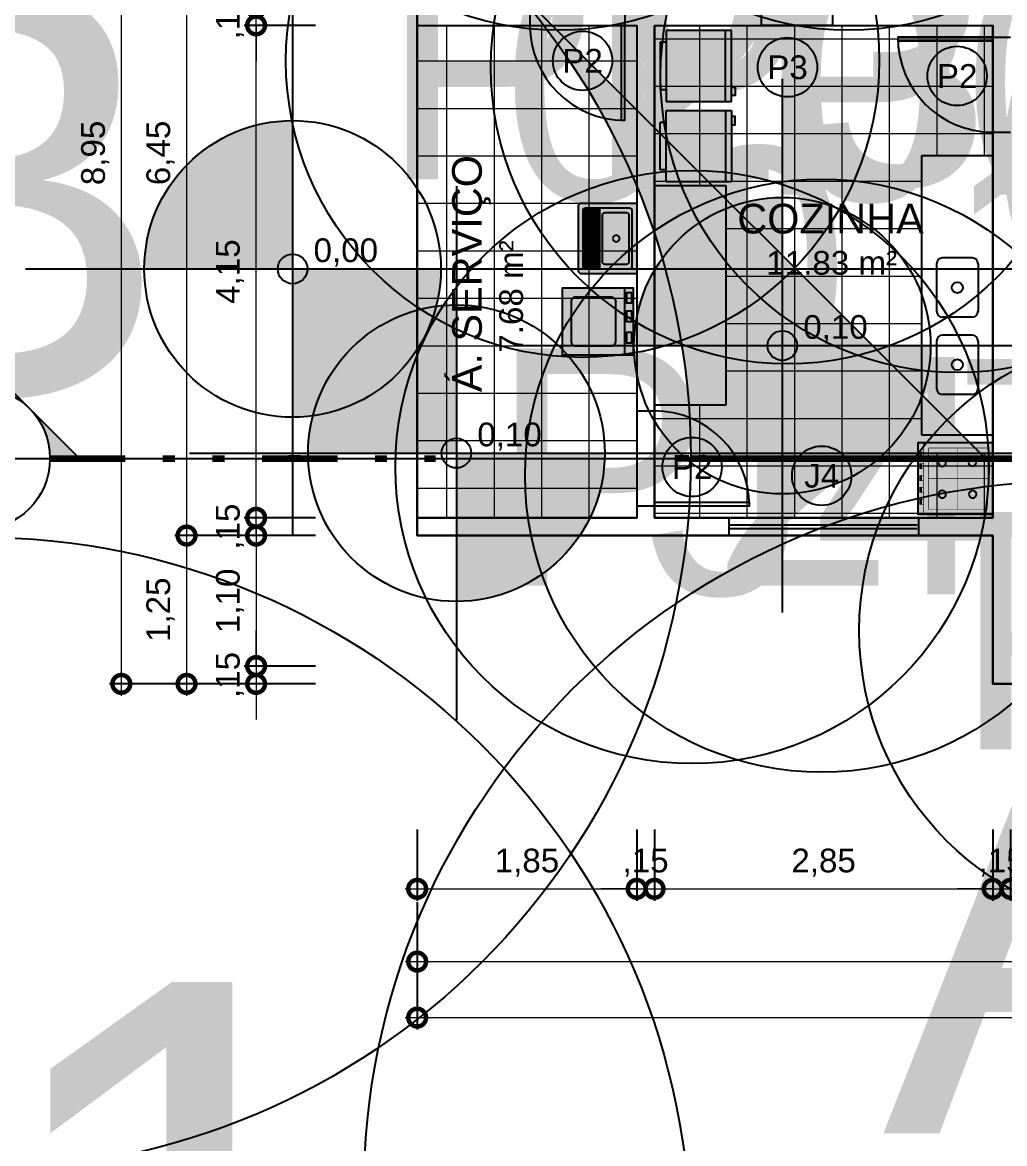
# Model space of a CAD drawing. Header units: metres. Extents: x 47723 to 48001, y 23322 to 23573.
# Drawn here: x 47822.29 to 47830.57, y 23417.09 to 23426.54 of the extents above; entities that cross this region are included whole.
import ezdxf
from ezdxf.enums import TextEntityAlignment as Align

# ---------------------------------------------------------------- set-up
doc = ezdxf.new("R2010")
doc.units = ezdxf.units.M
doc.header["$LTSCALE"] = 0.25
doc.header["$PDMODE"] = 96
doc.linetypes.add('DASHDOT2', pattern=[12.7, 6.35, -3.175, 0, -3.175])
doc.linetypes.add('DIVIDEX2', pattern=[63.5, 25.4, -12.7, 0, -12.7, 0, -12.7])
for name, color, linetype in [('0 @ 0.1', 7, 'Continuous'), ('0 @ 1', 7, 'Continuous'), ('ARQ_ALV CT', 4, 'Continuous'), ('ARQ_ESQ CT', 30, 'Continuous'), ('ARQ_MOB 01', 1, 'Continuous'), ('ARQ_MOB 02', 2, 'Continuous'), ('ARQ_PISO 01', 1, 'Continuous'), ('ARQ_PROJ SUP', 1, 'DASHDOT2'), ('ARQ_SAN 01', 1, 'Continuous'), ('ARQ_SAN 02', 2, 'Continuous'), ('ARQ_SIMB 01', 1, 'Continuous'), ('ARQ_TXT 01', 1, 'Continuous'), ('SIMB_01', 1, 'Continuous'), ('SIMB_02', 2, 'Continuous'), ('SIMB_PREENCHIMENTO', 253, 'Continuous'), ('SIMB_TXT', 1, 'Continuous')]:
    doc.layers.add(name, color=color, linetype=linetype)
for name, color, linetype, true_color, plot in [('ARQ_0', 7, 'Continuous', 0xff7400, False), ('ARQ_0_AREAS', 7, 'Continuous', 0x5a1694, False), ('ARQ_0_AREAS @ 0.1', 7, 'Continuous', 0x5a1694, False), ('ARQ_0_AREAS @ 1', 7, 'Continuous', 0x5a1694, False)]:
    doc.layers.add(name, color=color, linetype=linetype, true_color=true_color, plot=plot)
doc.layers.add('ARQ_CINZA 03', color=252, linetype='Continuous', lineweight=9)
doc.layers.add('SIMB_LCT', color=252, linetype='DIVIDEX2', lineweight=100)
doc.layers.add('ARQ_COTA_AZUL', color=5, linetype='Continuous', lineweight=20, true_color=0x0000ff)
doc.styles.add('Annot_2.0mm', font='arial.ttf', dxfattribs={"height": 2})
doc.styles.add('Annot_2.5mm', font='arial.ttf', dxfattribs={"height": 2.5})
doc.styles.add('cota', font='arial.ttf')
doc.styles.add('SIMB', font='arial.ttf')
doc.dimstyles.new('Info 01 - annot', dxfattribs={"dimtxt": 2, "dimasz": 3, "dimexe": 1, "dimexo": 1, "dimgap": 1, "dimtad": 1, "dimzin": 4, "dimtxsty": 'cota', "dimblk": 'DOTSMALL', "dimcen": 2, "dimdle": 1, "dimclrd": 256, "dimclre": 256, "dimclrt": 1, "dimazin": 2, "dimtfac": 0.09, "dimtix": 1, "dimtmove": 2, "dimatfit": 2, "dimfxl": 5, "dimfxlon": 1, "dimtolj": 1, "dimtzin": 4, "dimlwd": -1, "dimarcsym": 1})

# ---------------------------------------------------------------- blocks, each defined once
blk = doc.blocks.new('nivel_PB_A_D')
at = {"layer": 'SIMB_PREENCHIMENTO', "transparency": 33554587}
h = blk.add_hatch(color=256, dxfattribs=at)
h.dxf.hatch_style = 1
h.paths.add_polyline_path([(0, 1.25, 0.414214), (-1.25, 0), (0, 0)])
h.paths.add_polyline_path([(1.25, 0), (0, 0), (0, -1.25, 0.414214)])
at = {"layer": 'SIMB_01'}
for p, q in [((0, 2.25), (0, -2.25)), ((-2.25, 0), (9.25, 0))]:
    blk.add_line(p, q, dxfattribs=at)
blk.add_circle((0, 0), 1.25, dxfattribs=at)
at = {"layer": 'SIMB_TXT', "style": 'SIMB'}
blk.add_attdef('00,00', (1.7629, 0.5764), '', height=2, dxfattribs=at)
blk = doc.blocks.new('*U584')
at = {"layer": 'ARQ_0_AREAS @ 0.1', "xscale": 0.1, "yscale": 0.1, "zscale": 0.1}
blk.add_blockref('nivel_PB_A_D', (47828.696, 23423.8135), dxfattribs=at).add_auto_attribs({'00,00': '0,10'})
at = {"layer": 'ARQ_0_AREAS @ 1'}
blk.add_blockref('nivel_PB_A_D', (47828.696, 23423.8135), dxfattribs=at).add_auto_attribs({'00,00': '0,10'})
blk = doc.blocks.new('*U585')
at = {"layer": 'ARQ_0_AREAS @ 0.1', "xscale": 0.1, "yscale": 0.1, "zscale": 0.1}
blk.add_blockref('nivel_PB_A_D', (47825.9493, 23422.9075), dxfattribs=at).add_auto_attribs({'00,00': '0,10'})
at = {"layer": 'ARQ_0_AREAS @ 1'}
blk.add_blockref('nivel_PB_A_D', (47825.9493, 23422.9075), dxfattribs=at).add_auto_attribs({'00,00': '0,10'})
blk = doc.blocks.new('*U586')
at = {"layer": 'ARQ_0_AREAS @ 0.1', "xscale": 0.1, "yscale": 0.1, "zscale": 0.1}
blk.add_blockref('nivel_PB_A_D', (47824.5693, 23424.4602), dxfattribs=at).add_auto_attribs({'00,00': '0,00'})
at = {"layer": 'ARQ_0_AREAS @ 1'}
blk.add_blockref('nivel_PB_A_D', (47824.5693, 23424.4602), dxfattribs=at).add_auto_attribs({'00,00': '0,00'})
blk = doc.blocks.new('*U31')
at = {"layer": 'SIMB_PREENCHIMENTO', "transparency": 33554587}
h = blk.add_hatch(color=256, dxfattribs=at)
h.dxf.hatch_style = 1
h.paths.add_polyline_path([(0, 8.4834), (-4.1516, 4.3318, -0.401827), (4.1516, 4.3318)])
h = blk.add_hatch(color=256, dxfattribs=at)
h.dxf.hatch_style = 1
h.paths.add_polyline_path([(-4.3318, 4.1516), (-8.4834, 0), (-6, 0, -0.193399)])
h = blk.add_hatch(color=256, dxfattribs=at)
h.dxf.hatch_style = 1
h.paths.add_polyline_path([(4.3318, 4.1516, -0.193399), (6, 0), (8.4834, 0)])
at = {"layer": 'SIMB_01'}
for p, q in [((-8.4834, 0), (0, 8.4834)), ((8.4834, 0), (0, 8.4834)), ((-6, 0), (-8.4834, 0)), ((-6, 0), (6, 0)), ((6, 0), (8.4834, 0))]:
    blk.add_line(p, q, dxfattribs=at)
blk.add_circle((0, 0), 6, dxfattribs=at)
at = {"layer": 'SIMB_LCT'}
blk.add_line((6, 0), (38.4834, 0), dxfattribs=at)
at = {"layer": 'SIMB_TXT', "style": 'SIMB'}
for tag, height, p in [('000', 3.5, (0, 2.25)), ('999', 2, (0, -2.5253))]:
    blk.add_attdef(tag, text='', height=height, dxfattribs=at).set_placement(p, align=Align.MIDDLE_CENTER)
blk = doc.blocks.new('*U587')
at = {"layer": '0 @ 0.1', "xscale": 0.1, "yscale": 0.1, "zscale": 0.1}
blk.add_blockref('*U31', (47821.9242, 23422.8628), dxfattribs=at).add_auto_attribs({'999': '-', '000': 'B'})
at = {"layer": '0 @ 1'}
ref = blk.add_blockref('*U31', (47821.9242, 23422.8628), dxfattribs=at)
ref.add_attrib('000', 'B', dxfattribs={"layer": 'SIMB_TXT', "height": 3.5, "style": 'SIMB'}).set_placement((47821.9242, 23425.1128), align=Align.MIDDLE_CENTER)
blk = doc.blocks.new('*U30')
at = {"layer": 'SIMB_LCT'}
blk.add_line((-6, 0), (-54.2507, 0), dxfattribs=at)
at = {"layer": 'SIMB_TXT', "style": 'SIMB'}
for tag, height, p in [('000', 3.5, (0, 2.25)), ('999', 2, (0, -2.5253))]:
    blk.add_attdef(tag, text='', height=height, dxfattribs=at).set_placement(p, align=Align.MIDDLE_CENTER)
blk = doc.blocks.new('*U588')
at = {"layer": '0 @ 1'}
blk.add_blockref('*U30', (47843.4336, 23422.8628), dxfattribs=at)
blk = doc.blocks.new('*U71')
at = {"layer": 'SIMB_01'}
blk.add_circle((0, 0), 6, dxfattribs=at)
at = {"layer": 'SIMB_TXT', "style": 'SIMB'}
for tag, height, p in [('000', 3.5, (-2.25, 0)), ('999', 2, (2.5253, 0))]:
    blk.add_attdef(tag, text='', height=height, rotation=90, dxfattribs=at).set_placement(p, align=Align.MIDDLE_CENTER)
blk = doc.blocks.new('*U590')
at = {"layer": '0 @ 1'}
ref = blk.add_blockref('*U71', (47831.1688, 23416.6743), dxfattribs=dict(at, rotation=270))
ref.add_attrib('000', 'A', dxfattribs={"layer": 'SIMB_TXT', "height": 3.5, "style": 'SIMB'}).set_placement((47831.1688, 23418.9243), align=Align.MIDDLE_CENTER)
blk = doc.blocks.new('_DotSmall')
at = {"color": 0, "linetype": 'ByBlock', "const_width": 0.5}
blk.add_lwpolyline([(-0.0625, 0, 1), (0.0625, 0, 1)], format="xyb", close=True, dxfattribs=at)
blk = doc.blocks.new('*D373')
at = {"layer": 'ARQ_COTA_AZUL', "transparency": 16777216}
blk.add_line((47824.2616, 23422.3128), (47824.2616, 23421.0128), dxfattribs=at)
at = {"layer": 'ARQ_COTA_AZUL', "lineweight": -2, "transparency": 16777216}
for p, q in [((47824.7616, 23422.2128), (47824.1616, 23422.2128)), ((47824.7616, 23421.1128), (47824.1616, 23421.1128))]:
    blk.add_line(p, q, dxfattribs=at)
at = {"layer": 'Defpoints', "color": 0, "transparency": 16777216}
for p in [(47825.6188, 23422.2128), (47824.2616, 23421.1128), (47830.6188, 23421.1128)]:
    blk.add_point(p, dxfattribs=at)
at = {"layer": 'ARQ_COTA_AZUL', "transparency": 16777216, "xscale": 0.3, "yscale": 0.3, "zscale": 0.3}
for p, rotation in [((47824.2616, 23422.2128), 90), ((47824.2616, 23421.1128), 270)]:
    blk.add_blockref('_DotSmall', p, dxfattribs=dict(at, rotation=rotation))
at = {"layer": 'ARQ_COTA_AZUL', "color": 1, "transparency": 16777216, "insert": (47824.0414, 23421.6628), "char_height": 0.2, "attachment_point": 5, "rotation": 90, "style": 'cota'}
blk.add_mtext('\\A1;1,10', dxfattribs=at)
blk = doc.blocks.new('*D375')
at = {"layer": 'ARQ_COTA_AZUL', "transparency": 16777216}
blk.add_line((47823.6755, 23428.7628), (47823.6755, 23422.1128), dxfattribs=at)
at = {"layer": 'ARQ_COTA_AZUL', "lineweight": -2, "transparency": 16777216}
for p, q in [((47824.1755, 23428.6628), (47823.5755, 23428.6628)), ((47824.1755, 23422.2128), (47823.5755, 23422.2128))]:
    blk.add_line(p, q, dxfattribs=at)
at = {"layer": 'Defpoints', "color": 0, "transparency": 16777216}
for p in [(47825.6188, 23428.6628), (47823.6755, 23422.2128), (47830.4688, 23422.2128)]:
    blk.add_point(p, dxfattribs=at)
at = {"layer": 'ARQ_COTA_AZUL', "transparency": 16777216, "xscale": 0.3, "yscale": 0.3, "zscale": 0.3}
for p, rotation in [((47823.6755, 23428.6628), 90), ((47823.6755, 23422.2128), 270)]:
    blk.add_blockref('_DotSmall', p, dxfattribs=dict(at, rotation=rotation))
at = {"layer": 'ARQ_COTA_AZUL', "color": 1, "transparency": 16777216, "insert": (47823.4553, 23425.4378), "char_height": 0.2, "attachment_point": 5, "rotation": 90, "style": 'cota'}
blk.add_mtext('\\A1;6,45', dxfattribs=at)
blk = doc.blocks.new('*U19')
at = {"layer": 'SIMB_02'}
blk.add_circle((0, 0), 6, dxfattribs=at)
at = {"layer": 'SIMB_TXT', "style": 'SIMB'}
blk.add_attdef('TITULO_DO_DESENHO', text='', height=4.5, dxfattribs=at).set_placement((10.0224, 1), align=Align.BOTTOM_LEFT)
blk.add_attdef('NUM', text='', height=4.5, dxfattribs=at).set_placement((0, 0), align=Align.MIDDLE_CENTER)
blk.add_attdef('ESCALA', (21.3039, -4.5825), '', height=2, dxfattribs=at)
blk = doc.blocks.new('*U591')
at = {"layer": '0 @ 1'}
ref = blk.add_blockref('*U19', (47821.9242, 23416.2001), dxfattribs=at)
ref.add_attrib('NUM', '01', dxfattribs={"layer": 'SIMB_TXT', "height": 4.5, "style": 'SIMB'}).set_placement((47821.9242, 23416.2001), align=Align.MIDDLE_CENTER)
blk = doc.blocks.new('GEL60')
at = {"true_color": 0xffffff}
h = blk.add_hatch(color=7, dxfattribs=at)
h.dxf.hatch_style = 1
h.paths.add_polyline_path([(0.6, 0.55), (0.55, 0.55), (0.55, 0.58), (0.48, 0.58), (0.48, 0.55), (0, 0.55), (0, 0), (0.1, 0), (0.1, -0.05), (0.5, -0.05), (0.5, 0), (0.6, 0)])
at = {"layer": 'ARQ_MOB 02'}
for p, q in [((0, 0.55), (0, 0)), ((0.6, 0.55), (0, 0.55)), ((0.6, 0.5), (0, 0.5)), ((0.6, 0), (0.6, 0.55)), ((0, 0), (0.6, 0)), ((0.1, 0), (0.1, -0.05)), ((0.5, 0), (0.5, -0.05)), ((0.1, -0.05), (0.5, -0.05))]:
    blk.add_line(p, q, dxfattribs=at)
blk.add_lwpolyline([(0.55, 0.55), (0.48, 0.55), (0.48, 0.58), (0.55, 0.58)], close=True, dxfattribs=at)
blk = doc.blocks.new('DUASX60')
blk.add_blockref('GEL60', (0.0585, 0.0706))
at = {"xscale": -1}
blk.add_blockref('GEL60', (1.335, 0.0706), dxfattribs=at)
blk = doc.blocks.new('PIA')
at = {"layer": 'ARQ_MOB 01'}
for p, q in [((-0.35, 0.2), (-0.35, -0.2)), ((-0.05, 0.25), (-0.3, 0.25)), ((0, 0.2), (0, -0.2)), ((-0.05, -0.25), (-0.3, -0.25))]:
    blk.add_line(p, q, dxfattribs=at)
blk.add_circle((-0.175, 0), 0.0461, dxfattribs=at)
for centre, start, end in [((-0.3, 0.2), 90, 180), ((-0.05, 0.2), 0, 90), ((-0.3, -0.2), 180, 270), ((-0.05, -0.2), 270, 0)]:
    blk.add_arc(centre, 0.05, start, end, dxfattribs=at)
blk = doc.blocks.new('fogão_01')
at = {"true_color": 0xffffff}
h = blk.add_hatch(color=7, dxfattribs=at)
h.dxf.hatch_style = 1
h.paths.add_polyline_path([(0, -0.3), (-0.632, -0.3), (-0.632, 0.3), (0, 0.3)])
blk.add_lwpolyline([(0, -0.3), (-0.632, -0.3), (-0.632, 0.3), (0, 0.3)], close=True)
for points, const_width in [([(-0.5848, -0.3), (-0.5848, 0.3)], 0.005), ([(-0.5848, 0.2181), (-0.6151, 0.2181), (-0.6151, 0.1757), (-0.5848, 0.1757)], 0.005), ([(-0.5419, 0.2614), (-0.0408, 0.2614), (-0.0408, -0.2569), (-0.5397, -0.2569), (-0.5397, 0.2614)], 0.0045), ([(-0.2998, 0.2614), (-0.2998, -0.2569)], 0.0045), ([(-0.5848, 0.1181), (-0.6151, 0.1181), (-0.6151, 0.0757), (-0.5848, 0.0757)], 0.005), ([(-0.4388, 0.1465), (-0.4533, 0.161)], 0.0045), ([(-0.4385, 0.1196), (-0.453, 0.1051)], 0.0045), ([(-0.4119, 0.1468), (-0.3974, 0.1613)], 0.0045), ([(-0.4116, 0.1199), (-0.397, 0.1054)], 0.0045), ([(-0.1826, 0.1465), (-0.1971, 0.161)], 0.0045), ([(-0.1822, 0.1196), (-0.1968, 0.1051)], 0.0045), ([(-0.1557, 0.1468), (-0.1412, 0.1613)], 0.0045), ([(-0.1553, 0.1199), (-0.1408, 0.1054)], 0.0045), ([(-0.5848, 0.0181), (-0.6151, 0.0181), (-0.6151, -0.0243), (-0.5848, -0.0243)], 0.005), ([(-0.5397, 0.0022), (-0.0436, 0.0022)], 0.0045), ([(-0.5848, -0.0819), (-0.6151, -0.0819), (-0.6151, -0.1243), (-0.5848, -0.1243)], 0.005), ([(-0.5848, -0.1819), (-0.6151, -0.1819), (-0.6151, -0.2243), (-0.5848, -0.2243)], 0.005), ([(-0.4388, -0.1182), (-0.4533, -0.1036)], 0.0045), ([(-0.4385, -0.1451), (-0.453, -0.1596)], 0.0045), ([(-0.4119, -0.1178), (-0.3974, -0.1033)], 0.0045), ([(-0.4116, -0.1447), (-0.397, -0.1592)], 0.0045), ([(-0.1853, -0.1209), (-0.1998, -0.1064)], 0.0045), ([(-0.185, -0.1478), (-0.1995, -0.1623)], 0.0045), ([(-0.1584, -0.1205), (-0.1439, -0.106)], 0.0045), ([(-0.1581, -0.1474), (-0.1435, -0.162)], 0.0045)]:
    blk.add_lwpolyline(points, dxfattribs=dict(const_width=const_width))
for points in [[(-0.603, 0.2151), (-0.603, 0.1757)], [(-0.603, 0.1151), (-0.603, 0.0757)], [(-0.603, 0.0151), (-0.603, -0.0243)], [(-0.603, -0.0849), (-0.603, -0.1243)], [(-0.603, -0.1849), (-0.603, -0.2243)]]:
    blk.add_lwpolyline(points)
for centre in [(-0.4252, 0.1332), (-0.169, 0.1332), (-0.4252, -0.1314), (-0.1717, -0.1342)]:
    blk.add_circle(centre, 0.0314)
blk = doc.blocks.new('maq. lavar_02')
at = {"true_color": 0xffffff}
h = blk.add_hatch(color=7, dxfattribs=at)
h.dxf.hatch_style = 1
h.paths.add_polyline_path([(0.75, 0), (0, 0), (0, 0.8), (0.75, 0.8)])
for points in [[(0.75, 0), (0, 0), (0, 0.8), (0.75, 0.8), (0.75, 0)], [(0, 0.1), (0.75, 0.1)]]:
    blk.add_lwpolyline(points)
blk.add_lwpolyline([(0.1, 0.245), (0.1, 0.65, -0.414214), (0.15, 0.7), (0.6, 0.7, -0.414214), (0.65, 0.65), (0.65, 0.25, -0.414214), (0.6, 0.2), (0.147, 0.2)], format="xyb")
for points in [[(0.052, 0.02), (0.052, 0.078), (0.167, 0.078), (0.167, 0.02)], [(0.26, 0.02), (0.26, 0.078), (0.376, 0.078), (0.376, 0.02)], [(0.5, 0.02), (0.5, 0.078), (0.615, 0.078), (0.615, 0.02)]]:
    blk.add_lwpolyline(points, close=True)
blk.add_arc((0.15, 0.25), 0.05, 173.8325, 273.1265)
blk = doc.blocks.new('tanque_05')
at = {"true_color": 0xffffff}
h = blk.add_hatch(color=7, dxfattribs=at)
h.dxf.hatch_style = 1
edge = h.paths.add_edge_path()
edge.add_line((-0.2686, -0.4916), (0.2686, -0.4916))
edge.add_arc((0.2686, -0.4612), 0.0304, 270, 360)
edge.add_line((0.299, -0.4612), (0.299, -0.0101))
edge.add_arc((0.2889, -0.0101), 0.0101, 0, 90)
edge.add_line((0.2889, 0), (-0.2889, 0))
edge.add_arc((-0.2889, -0.0101), 0.0101, 90, 180)
edge.add_line((-0.299, -0.0101), (-0.299, -0.4612))
edge.add_arc((-0.2686, -0.4612), 0.0304, 180, 270)
for p, q in [((-0.2585, -0.3249), (0.2585, -0.3249)), ((0.2585, -0.331), (-0.2585, -0.331)), ((-0.2585, -0.3452), (0.2585, -0.3452)), ((0.2585, -0.3513), (-0.2585, -0.3513)), ((-0.2585, -0.3654), (0.2585, -0.3654)), ((0.2585, -0.3715), (-0.2585, -0.3715)), ((-0.2585, -0.3857), (0.2585, -0.3857)), ((0.2585, -0.3918), (-0.2585, -0.3918)), ((-0.2585, -0.406), (0.2585, -0.406)), ((0.2585, -0.4121), (-0.2585, -0.4121)), ((-0.2585, -0.4263), (0.2585, -0.4263)), ((-0.251, -0.4465), (0.251, -0.4465))]:
    blk.add_line(p, q)
for points in [[(-0.2686, -0.4916), (0.2686, -0.4916, 0.414214), (0.299, -0.4612), (0.299, -0.0101, 0.414214), (0.2889, 0), (-0.2889, 0, 0.414214), (-0.299, -0.0101), (-0.299, -0.4612, 0.414214)], [(-0.1977, -0.2889), (0.1977, -0.2889, 0.414214), (0.2179, -0.2686), (0.2179, -0.0862, 0.414214), (0.1977, -0.0659), (-0.1977, -0.0659, 0.414214), (-0.2179, -0.0862), (-0.2179, -0.2686, 0.414214)]]:
    blk.add_lwpolyline(points, format="xyb", close=True)
for points in [[(0.2585, -0.2807), (0.2585, -0.0608, 0.414214), (0.2382, -0.0405), (-0.2382, -0.0405, 0.414214), (-0.2585, -0.0608), (-0.2585, -0.2807)], [(-0.2585, -0.2822), (-0.2585, -0.3006, 0.414214), (-0.2484, -0.3107), (-0.2357, -0.3107), (0.2342, -0.3107), (0.2484, -0.3107, 0.414214), (0.2585, -0.3006), (0.2585, -0.2822)], [(-0.2585, -0.3092), (-0.2585, -0.4308, 0.414214), (-0.2382, -0.4511), (0.2382, -0.4511, 0.414214), (0.2585, -0.4308), (0.2585, -0.3092, 0.414214)]]:
    blk.add_lwpolyline(points, format="xyb")
blk.add_lwpolyline([(0.2584, -0.4323), (-0.2584, -0.4323)])
blk.add_circle((0, -0.1723), 0.0284)
blk = doc.blocks.new('*D361')
at = {"layer": 'ARQ_COTA_AZUL', "transparency": 16777216}
blk.add_line((47824.2616, 23422.2628), (47824.2616, 23426.6128), dxfattribs=at)
at = {"layer": 'ARQ_COTA_AZUL', "lineweight": -2, "transparency": 16777216}
for p, q in [((47824.7616, 23426.5128), (47824.1616, 23426.5128)), ((47824.7616, 23422.3628), (47824.1616, 23422.3628))]:
    blk.add_line(p, q, dxfattribs=at)
at = {"layer": 'Defpoints', "color": 0, "transparency": 16777216}
for p in [(47824.2616, 23426.5128), (47825.6188, 23426.5128), (47825.6188, 23422.3628)]:
    blk.add_point(p, dxfattribs=at)
at = {"layer": 'ARQ_COTA_AZUL', "transparency": 16777216, "xscale": 0.3, "yscale": 0.3, "zscale": 0.3}
for p, rotation in [((47824.2616, 23426.5128), 90), ((47824.2616, 23422.3628), 270)]:
    blk.add_blockref('_DotSmall', p, dxfattribs=dict(at, rotation=rotation))
at = {"layer": 'ARQ_COTA_AZUL', "color": 1, "transparency": 16777216, "insert": (47824.0414, 23424.4378), "char_height": 0.2, "attachment_point": 5, "rotation": 90, "style": 'cota'}
blk.add_mtext('\\A1;4,15', dxfattribs=at)
blk = doc.blocks.new('*D363')
at = {"layer": 'ARQ_COTA_AZUL', "transparency": 16777216}
for p, q in [((47824.2616, 23426.6628), (47824.2616, 23426.9628)), ((47824.2616, 23426.5128), (47824.2616, 23426.6628)), ((47824.2616, 23426.5128), (47824.2616, 23426.2128))]:
    blk.add_line(p, q, dxfattribs=at)
at = {"layer": 'ARQ_COTA_AZUL', "lineweight": -2, "transparency": 16777216}
for p, q in [((47824.7616, 23426.6628), (47824.1616, 23426.6628)), ((47824.7616, 23426.5128), (47824.1616, 23426.5128))]:
    blk.add_line(p, q, dxfattribs=at)
at = {"layer": 'Defpoints', "color": 0, "transparency": 16777216}
for p in [(47824.2616, 23426.6628), (47825.7688, 23426.6628), (47825.6188, 23426.5128)]:
    blk.add_point(p, dxfattribs=at)
at = {"layer": 'ARQ_COTA_AZUL', "transparency": 16777216, "xscale": 0.3, "yscale": 0.3, "zscale": 0.3}
for p, rotation in [((47824.2616, 23426.6628), 270), ((47824.2616, 23426.5128), 90)]:
    blk.add_blockref('_DotSmall', p, dxfattribs=dict(at, rotation=rotation))
at = {"layer": 'ARQ_COTA_AZUL', "color": 1, "transparency": 16777216, "insert": (47824.0414, 23426.5878), "char_height": 0.2, "attachment_point": 5, "rotation": 90, "style": 'cota'}
blk.add_mtext('\\A1;,15', dxfattribs=at)
blk = doc.blocks.new('*D365')
at = {"layer": 'ARQ_COTA_AZUL', "lineweight": -2, "transparency": 16777216}
for p, q in [((47825.6188, 23419.7353), (47825.6188, 23419.1353)), ((47827.4688, 23419.7353), (47827.4688, 23419.1353))]:
    blk.add_line(p, q, dxfattribs=at)
at = {"layer": 'ARQ_COTA_AZUL', "transparency": 16777216}
blk.add_line((47825.5188, 23419.2353), (47827.5688, 23419.2353), dxfattribs=at)
at = {"layer": 'Defpoints', "color": 0, "transparency": 16777216}
for p in [(47827.4688, 23422.3628), (47825.6188, 23422.2128), (47827.4688, 23419.2353)]:
    blk.add_point(p, dxfattribs=at)
at = {"layer": 'ARQ_COTA_AZUL', "transparency": 16777216, "xscale": 0.3, "yscale": 0.3, "zscale": 0.3, "rotation": 180}
blk.add_blockref('_DotSmall', (47825.6188, 23419.2353), dxfattribs=at)
at = {"layer": 'ARQ_COTA_AZUL', "transparency": 16777216, "xscale": 0.3, "yscale": 0.3, "zscale": 0.3}
blk.add_blockref('_DotSmall', (47827.4688, 23419.2353), dxfattribs=at)
at = {"layer": 'ARQ_COTA_AZUL', "color": 1, "transparency": 16777216, "insert": (47826.5438, 23419.4555), "char_height": 0.2, "attachment_point": 5, "style": 'cota'}
blk.add_mtext('\\A1;1,85', dxfattribs=at)
blk = doc.blocks.new('*D367')
at = {"layer": 'ARQ_COTA_AZUL', "lineweight": -2, "transparency": 16777216}
for p, q in [((47827.4688, 23419.7353), (47827.4688, 23419.1353)), ((47827.6188, 23419.7353), (47827.6188, 23419.1353))]:
    blk.add_line(p, q, dxfattribs=at)
at = {"layer": 'ARQ_COTA_AZUL', "transparency": 16777216}
for p, q in [((47827.4688, 23419.2353), (47827.1688, 23419.2353)), ((47827.4688, 23419.2353), (47827.6188, 23419.2353)), ((47827.6188, 23419.2353), (47827.9188, 23419.2353))]:
    blk.add_line(p, q, dxfattribs=at)
at = {"layer": 'Defpoints', "color": 0, "transparency": 16777216}
for p in [(47827.4688, 23422.3628), (47827.6188, 23422.3628), (47827.6188, 23419.2353)]:
    blk.add_point(p, dxfattribs=at)
at = {"layer": 'ARQ_COTA_AZUL', "transparency": 16777216, "xscale": 0.3, "yscale": 0.3, "zscale": 0.3}
blk.add_blockref('_DotSmall', (47827.4688, 23419.2353), dxfattribs=at)
at = {"layer": 'ARQ_COTA_AZUL', "transparency": 16777216, "xscale": 0.3, "yscale": 0.3, "zscale": 0.3, "rotation": 180}
blk.add_blockref('_DotSmall', (47827.6188, 23419.2353), dxfattribs=at)
at = {"layer": 'ARQ_COTA_AZUL', "color": 1, "transparency": 16777216, "insert": (47827.5438, 23419.4555), "char_height": 0.2, "attachment_point": 5, "style": 'cota'}
blk.add_mtext('\\A1;,15', dxfattribs=at)
blk = doc.blocks.new('*D369')
at = {"layer": 'ARQ_COTA_AZUL', "lineweight": -2, "transparency": 16777216}
for p, q in [((47827.6188, 23419.7353), (47827.6188, 23419.1353)), ((47830.4688, 23419.7353), (47830.4688, 23419.1353))]:
    blk.add_line(p, q, dxfattribs=at)
at = {"layer": 'ARQ_COTA_AZUL', "transparency": 16777216}
blk.add_line((47827.5188, 23419.2353), (47830.5688, 23419.2353), dxfattribs=at)
at = {"layer": 'Defpoints', "color": 0, "transparency": 16777216}
for p in [(47827.6188, 23422.3628), (47830.4688, 23422.3628), (47830.4688, 23419.2353)]:
    blk.add_point(p, dxfattribs=at)
at = {"layer": 'ARQ_COTA_AZUL', "transparency": 16777216, "xscale": 0.3, "yscale": 0.3, "zscale": 0.3, "rotation": 180}
blk.add_blockref('_DotSmall', (47827.6188, 23419.2353), dxfattribs=at)
at = {"layer": 'ARQ_COTA_AZUL', "transparency": 16777216, "xscale": 0.3, "yscale": 0.3, "zscale": 0.3}
blk.add_blockref('_DotSmall', (47830.4688, 23419.2353), dxfattribs=at)
at = {"layer": 'ARQ_COTA_AZUL', "color": 1, "transparency": 16777216, "insert": (47829.0438, 23419.4555), "char_height": 0.2, "attachment_point": 5, "style": 'cota'}
blk.add_mtext('\\A1;2,85', dxfattribs=at)
blk = doc.blocks.new('*D371')
at = {"layer": 'ARQ_COTA_AZUL', "lineweight": -2, "transparency": 16777216}
for p, q in [((47830.4688, 23419.7353), (47830.4688, 23419.1353)), ((47830.6188, 23419.7353), (47830.6188, 23419.1353))]:
    blk.add_line(p, q, dxfattribs=at)
at = {"layer": 'ARQ_COTA_AZUL', "transparency": 16777216}
for p, q in [((47830.4688, 23419.2353), (47830.1688, 23419.2353)), ((47830.4688, 23419.2353), (47830.6188, 23419.2353)), ((47830.6188, 23419.2353), (47830.9188, 23419.2353))]:
    blk.add_line(p, q, dxfattribs=at)
at = {"layer": 'Defpoints', "color": 0, "transparency": 16777216}
for p in [(47830.4688, 23422.3628), (47830.6188, 23421.1128), (47830.6188, 23419.2353)]:
    blk.add_point(p, dxfattribs=at)
at = {"layer": 'ARQ_COTA_AZUL', "transparency": 16777216, "xscale": 0.3, "yscale": 0.3, "zscale": 0.3}
blk.add_blockref('_DotSmall', (47830.4688, 23419.2353), dxfattribs=at)
at = {"layer": 'ARQ_COTA_AZUL', "transparency": 16777216, "xscale": 0.3, "yscale": 0.3, "zscale": 0.3, "rotation": 180}
blk.add_blockref('_DotSmall', (47830.6188, 23419.2353), dxfattribs=at)
at = {"layer": 'ARQ_COTA_AZUL', "color": 1, "transparency": 16777216, "insert": (47830.5438, 23419.4555), "char_height": 0.2, "attachment_point": 5, "style": 'cota'}
blk.add_mtext('\\A1;,15', dxfattribs=at)
blk = doc.blocks.new('*D319')
at = {"layer": 'ARQ_COTA_AZUL', "lineweight": -2, "transparency": 16777216}
for p, q in [((47830.6188, 23419.7353), (47830.6188, 23419.1353)), ((47833.1188, 23419.7353), (47833.1188, 23419.1353))]:
    blk.add_line(p, q, dxfattribs=at)
at = {"layer": 'ARQ_COTA_AZUL', "transparency": 16777216}
blk.add_line((47830.5188, 23419.2353), (47833.2188, 23419.2353), dxfattribs=at)
at = {"layer": 'Defpoints', "color": 0, "transparency": 16777216}
for p in [(47830.6188, 23421.1128), (47833.1188, 23421.1128), (47833.1188, 23419.2353)]:
    blk.add_point(p, dxfattribs=at)
at = {"layer": 'ARQ_COTA_AZUL', "transparency": 16777216, "xscale": 0.3, "yscale": 0.3, "zscale": 0.3, "rotation": 180}
blk.add_blockref('_DotSmall', (47830.6188, 23419.2353), dxfattribs=at)
at = {"layer": 'ARQ_COTA_AZUL', "transparency": 16777216, "xscale": 0.3, "yscale": 0.3, "zscale": 0.3}
blk.add_blockref('_DotSmall', (47833.1188, 23419.2353), dxfattribs=at)
at = {"layer": 'ARQ_COTA_AZUL', "color": 1, "transparency": 16777216, "insert": (47831.8688, 23419.4555), "char_height": 0.2, "attachment_point": 5, "style": 'cota'}
blk.add_mtext('\\A1;2,50', dxfattribs=at)
blk = doc.blocks.new('*D397')
at = {"layer": 'ARQ_COTA_AZUL', "lineweight": -2, "transparency": 16777216}
for p, q in [((47825.6188, 23419.1223), (47825.6188, 23418.5223)), ((47838.2188, 23419.1223), (47838.2188, 23418.5223))]:
    blk.add_line(p, q, dxfattribs=at)
at = {"layer": 'ARQ_COTA_AZUL', "transparency": 16777216}
blk.add_line((47825.5188, 23418.6223), (47838.3188, 23418.6223), dxfattribs=at)
at = {"layer": 'Defpoints', "color": 0, "transparency": 16777216}
for p in [(47825.6188, 23422.2128), (47838.2188, 23420.9628), (47838.2188, 23418.6223)]:
    blk.add_point(p, dxfattribs=at)
at = {"layer": 'ARQ_COTA_AZUL', "transparency": 16777216, "xscale": 0.3, "yscale": 0.3, "zscale": 0.3, "rotation": 180}
blk.add_blockref('_DotSmall', (47825.6188, 23418.6223), dxfattribs=at)
at = {"layer": 'ARQ_COTA_AZUL', "transparency": 16777216, "xscale": 0.3, "yscale": 0.3, "zscale": 0.3}
blk.add_blockref('_DotSmall', (47838.2188, 23418.6223), dxfattribs=at)
at = {"layer": 'ARQ_COTA_AZUL', "color": 1, "transparency": 16777216, "insert": (47831.9188, 23418.8425), "char_height": 0.2, "attachment_point": 5, "style": 'cota'}
blk.add_mtext('\\A1;12,60', dxfattribs=at)
blk = doc.blocks.new('*D401')
at = {"layer": 'ARQ_COTA_AZUL', "lineweight": -2, "transparency": 16777216}
for p, q in [((47825.6188, 23418.65), (47825.6188, 23418.05)), ((47839.4188, 23418.65), (47839.4188, 23418.05))]:
    blk.add_line(p, q, dxfattribs=at)
at = {"layer": 'ARQ_COTA_AZUL', "transparency": 16777216}
blk.add_line((47825.5188, 23418.15), (47839.5188, 23418.15), dxfattribs=at)
at = {"layer": 'Defpoints', "color": 0, "transparency": 16777216}
for p in [(47825.6188, 23422.2128), (47839.4188, 23420.9628), (47839.4188, 23418.15)]:
    blk.add_point(p, dxfattribs=at)
at = {"layer": 'ARQ_COTA_AZUL', "transparency": 16777216, "xscale": 0.3, "yscale": 0.3, "zscale": 0.3, "rotation": 180}
blk.add_blockref('_DotSmall', (47825.6188, 23418.15), dxfattribs=at)
at = {"layer": 'ARQ_COTA_AZUL', "transparency": 16777216, "xscale": 0.3, "yscale": 0.3, "zscale": 0.3}
blk.add_blockref('_DotSmall', (47839.4188, 23418.15), dxfattribs=at)
at = {"layer": 'ARQ_COTA_AZUL', "color": 1, "transparency": 16777216, "insert": (47832.5188, 23418.3702), "char_height": 0.2, "attachment_point": 5, "style": 'cota'}
blk.add_mtext('\\A1;13,80', dxfattribs=at)
blk = doc.blocks.new('*D409')
at = {"layer": 'ARQ_COTA_AZUL', "transparency": 16777216}
blk.add_line((47823.1259, 23420.8628), (47823.1259, 23430.0128), dxfattribs=at)
at = {"layer": 'ARQ_COTA_AZUL', "lineweight": -2, "transparency": 16777216}
for p, q in [((47823.6259, 23429.9128), (47823.0259, 23429.9128)), ((47823.6259, 23420.9628), (47823.0259, 23420.9628))]:
    blk.add_line(p, q, dxfattribs=at)
at = {"layer": 'Defpoints', "color": 0, "transparency": 16777216}
for p in [(47823.1259, 23429.9128), (47830.4688, 23429.9128), (47830.4688, 23420.9628)]:
    blk.add_point(p, dxfattribs=at)
at = {"layer": 'ARQ_COTA_AZUL', "transparency": 16777216, "xscale": 0.3, "yscale": 0.3, "zscale": 0.3}
for p, rotation in [((47823.1259, 23429.9128), 90), ((47823.1259, 23420.9628), 270)]:
    blk.add_blockref('_DotSmall', p, dxfattribs=dict(at, rotation=rotation))
at = {"layer": 'ARQ_COTA_AZUL', "color": 1, "transparency": 16777216, "insert": (47822.9057, 23425.4378), "char_height": 0.2, "attachment_point": 5, "rotation": 90, "style": 'cota'}
blk.add_mtext('\\A1;8,95', dxfattribs=at)
blk = doc.blocks.new('*U22')
at = {"layer": 'SIMB_02'}
blk.add_circle((0, 0), 2.5, dxfattribs=at)
at = {"layer": 'SIMB_TXT', "style": 'SIMB'}
blk.add_attdef('CDESQ', text='', height=2, dxfattribs=at).set_placement((0, 0), align=Align.MIDDLE_CENTER)
blk = doc.blocks.new('*U592')
at = {"layer": '0 @ 0.1', "xscale": 0.1, "yscale": 0.1, "zscale": 0.1}
blk.add_blockref('*U22', (47831.8444, 23421.4119), dxfattribs=at).add_auto_attribs({'CDESQ': 'P1'})
at = {"layer": '0 @ 1'}
blk.add_blockref('*U22', (47831.8444, 23421.4119), dxfattribs=at).add_auto_attribs({'CDESQ': 'P1'})
blk = doc.blocks.new('*U596')
at = {"layer": '0 @ 0.1', "xscale": 0.1, "yscale": 0.1, "zscale": 0.1}
blk.add_blockref('*U22', (47828.7396, 23426.1596), dxfattribs=at).add_auto_attribs({'CDESQ': 'P3'})
at = {"layer": '0 @ 1'}
blk.add_blockref('*U22', (47828.7396, 23426.1596), dxfattribs=at).add_auto_attribs({'CDESQ': 'P3'})
blk = doc.blocks.new('*U597')
at = {"layer": '0 @ 0.1', "xscale": 0.1, "yscale": 0.1, "zscale": 0.1}
blk.add_blockref('*U22', (47830.1691, 23426.0863), dxfattribs=at).add_auto_attribs({'CDESQ': 'P2'})
at = {"layer": '0 @ 1'}
blk.add_blockref('*U22', (47830.1691, 23426.0863), dxfattribs=at).add_auto_attribs({'CDESQ': 'P2'})
blk = doc.blocks.new('*U598')
at = {"layer": '0 @ 0.1', "xscale": 0.1, "yscale": 0.1, "zscale": 0.1}
blk.add_blockref('*U22', (47827.0128, 23426.2147), dxfattribs=at).add_auto_attribs({'CDESQ': 'P2'})
at = {"layer": '0 @ 1'}
blk.add_blockref('*U22', (47827.0128, 23426.2147), dxfattribs=at).add_auto_attribs({'CDESQ': 'P2'})
blk = doc.blocks.new('*U599')
at = {"layer": '0 @ 0.1', "xscale": 0.1, "yscale": 0.1, "zscale": 0.1}
blk.add_blockref('*U22', (47827.9358, 23422.7908), dxfattribs=at).add_auto_attribs({'CDESQ': 'P2'})
at = {"layer": '0 @ 1'}
blk.add_blockref('*U22', (47827.9358, 23422.7908), dxfattribs=at).add_auto_attribs({'CDESQ': 'P2'})
blk = doc.blocks.new('*U603')
at = {"layer": '0 @ 0.1', "xscale": 0.1, "yscale": 0.1, "zscale": 0.1}
blk.add_blockref('*U22', (47829.0278, 23422.7174), dxfattribs=at).add_auto_attribs({'CDESQ': 'J4'})
at = {"layer": '0 @ 1'}
blk.add_blockref('*U22', (47829.0278, 23422.7174), dxfattribs=at).add_auto_attribs({'CDESQ': 'J4'})
blk = doc.blocks.new('*U604')
at = {"layer": '0 @ 0.1', "xscale": 0.1, "yscale": 0.1, "zscale": 0.1}
blk.add_blockref('*U22', (47826.8127, 23428.9715), dxfattribs=at).add_auto_attribs({'CDESQ': 'J5'})
at = {"layer": '0 @ 1'}
blk.add_blockref('*U22', (47826.8127, 23428.9715), dxfattribs=at).add_auto_attribs({'CDESQ': 'J5'})
blk = doc.blocks.new('*U605')
at = {"layer": '0 @ 0.1', "xscale": 0.1, "yscale": 0.1, "zscale": 0.1}
blk.add_blockref('*U22', (47829.2547, 23428.9715), dxfattribs=at).add_auto_attribs({'CDESQ': 'J5'})
at = {"layer": '0 @ 1'}
blk.add_blockref('*U22', (47829.2547, 23428.9715), dxfattribs=at).add_auto_attribs({'CDESQ': 'J5'})
blk = doc.blocks.new('*D417')
at = {"layer": 'ARQ_COTA_AZUL', "transparency": 16777216}
for p, q in [((47824.2616, 23422.3628), (47824.2616, 23422.6628)), ((47824.2616, 23422.2128), (47824.2616, 23422.3628)), ((47824.2616, 23422.2128), (47824.2616, 23421.9128))]:
    blk.add_line(p, q, dxfattribs=at)
at = {"layer": 'ARQ_COTA_AZUL', "lineweight": -2, "transparency": 16777216}
for p, q in [((47824.7616, 23422.3628), (47824.1616, 23422.3628)), ((47824.7616, 23422.2128), (47824.1616, 23422.2128))]:
    blk.add_line(p, q, dxfattribs=at)
at = {"layer": 'Defpoints', "color": 0, "transparency": 16777216}
for p in [(47824.2616, 23422.3628), (47825.7688, 23422.3628), (47825.6188, 23422.2128)]:
    blk.add_point(p, dxfattribs=at)
at = {"layer": 'ARQ_COTA_AZUL', "transparency": 16777216, "xscale": 0.3, "yscale": 0.3, "zscale": 0.3}
for p, rotation in [((47824.2616, 23422.3628), 270), ((47824.2616, 23422.2128), 90)]:
    blk.add_blockref('_DotSmall', p, dxfattribs=dict(at, rotation=rotation))
at = {"layer": 'ARQ_COTA_AZUL', "color": 1, "transparency": 16777216, "insert": (47824.0414, 23422.2878), "char_height": 0.2, "attachment_point": 5, "rotation": 90, "style": 'cota'}
blk.add_mtext('\\A1;,15', dxfattribs=at)
blk = doc.blocks.new('*D419')
at = {"layer": 'ARQ_COTA_AZUL', "transparency": 16777216}
for p, q in [((47824.2616, 23421.1128), (47824.2616, 23421.4128)), ((47824.2616, 23421.1128), (47824.2616, 23420.9628)), ((47824.2616, 23420.9628), (47824.2616, 23420.6628))]:
    blk.add_line(p, q, dxfattribs=at)
at = {"layer": 'ARQ_COTA_AZUL', "lineweight": -2, "transparency": 16777216}
for p, q in [((47824.7616, 23421.1128), (47824.1616, 23421.1128)), ((47824.7616, 23420.9628), (47824.1616, 23420.9628))]:
    blk.add_line(p, q, dxfattribs=at)
at = {"layer": 'Defpoints', "color": 0, "transparency": 16777216}
for p in [(47830.6188, 23421.1128), (47824.2616, 23420.9628), (47830.4688, 23420.9628)]:
    blk.add_point(p, dxfattribs=at)
at = {"layer": 'ARQ_COTA_AZUL', "transparency": 16777216, "xscale": 0.3, "yscale": 0.3, "zscale": 0.3}
for p, rotation in [((47824.2616, 23421.1128), 270), ((47824.2616, 23420.9628), 90)]:
    blk.add_blockref('_DotSmall', p, dxfattribs=dict(at, rotation=rotation))
at = {"layer": 'ARQ_COTA_AZUL', "color": 1, "transparency": 16777216, "insert": (47824.0414, 23421.0378), "char_height": 0.2, "attachment_point": 5, "rotation": 90, "style": 'cota'}
blk.add_mtext('\\A1;,15', dxfattribs=at)
blk = doc.blocks.new('*D421')
at = {"layer": 'ARQ_COTA_AZUL', "transparency": 16777216}
blk.add_line((47823.6755, 23422.3128), (47823.6755, 23420.8628), dxfattribs=at)
at = {"layer": 'ARQ_COTA_AZUL', "lineweight": -2, "transparency": 16777216}
for p, q in [((47824.1755, 23422.2128), (47823.5755, 23422.2128)), ((47824.1755, 23420.9628), (47823.5755, 23420.9628))]:
    blk.add_line(p, q, dxfattribs=at)
at = {"layer": 'Defpoints', "color": 0, "transparency": 16777216}
for p in [(47830.4688, 23422.2128), (47823.6755, 23420.9628), (47830.4688, 23420.9628)]:
    blk.add_point(p, dxfattribs=at)
at = {"layer": 'ARQ_COTA_AZUL', "transparency": 16777216, "xscale": 0.3, "yscale": 0.3, "zscale": 0.3}
for p, rotation in [((47823.6755, 23422.2128), 90), ((47823.6755, 23420.9628), 270)]:
    blk.add_blockref('_DotSmall', p, dxfattribs=dict(at, rotation=rotation))
at = {"layer": 'ARQ_COTA_AZUL', "color": 1, "transparency": 16777216, "insert": (47823.4553, 23421.5878), "char_height": 0.2, "attachment_point": 5, "rotation": 90, "style": 'cota'}
blk.add_mtext('\\A1;1,25', dxfattribs=at)

msp = doc.modelspace()

# ---------------------------------------------------------------- hatches: boundary and pattern name
at = {"layer": 'ARQ_CINZA 03'}
h = msp.add_hatch(dxfattribs=at)
h.set_pattern_fill('_USER', color=256, scale=0.4, angle=270, double=1, pattern_type=0)
h.set_pattern_definition([(270, (47827.46883, 23422.21282), (0.4, -7e-17), []), (0, (47827.46883, 23422.21282), (0, 0.4), [])])
h.paths.add_polyline_path([(47825.6188, 23426.5128), (47827.4688, 23426.5128), (47827.4688, 23422.3628), (47825.6188, 23422.3628)])
h = msp.add_hatch(dxfattribs=at)
h.set_pattern_fill('_USER', color=256, scale=0.4, angle=270, double=1, pattern_type=0)
h.set_pattern_definition([(270, (0, 0), (0.4, -7e-17), []), (0, (0, 0), (0, 0.4), [])])
h.paths.add_polyline_path([(47829.8688, 23425.4128), (47830.4688, 23425.4128), (47830.4688, 23426.5128), (47827.6188, 23426.5128), (47827.6188, 23425.1628), (47828.2188, 23425.1628), (47828.2188, 23423.3128), (47827.6188, 23423.3128), (47827.6188, 23422.3628), (47830.4688, 23422.3628), (47830.4688, 23422.9128), (47829.8688, 23422.9128)])

# ---------------------------------------------------------------- linework, layer by layer
at = {"layer": 'ARQ_0'}
msp.add_line((47822.7725, 23422.8628), (47842.5853, 23422.8628), dxfattribs=at)
at = {"layer": 'ARQ_0_AREAS'}
for points in [[(47825.6188, 23428.6628), (47830.4688, 23428.6628), (47830.4688, 23429.9128), (47838.2188, 23429.9128), (47838.2188, 23420.9628), (47830.4688, 23420.9628), (47830.4688, 23422.2128), (47825.6188, 23422.2128)], [(47825.6188, 23426.5128), (47827.4688, 23426.5128), (47827.4688, 23422.3628), (47825.6188, 23422.3628)], [(47827.6188, 23426.5128), (47830.4688, 23426.5128), (47830.4688, 23422.3628), (47827.6188, 23422.3628)], [(47827.6188, 23426.5128), (47830.4688, 23426.5128), (47830.4688, 23422.3628), (47827.6188, 23422.3628)]]:
    msp.add_lwpolyline(points, close=True, dxfattribs=at)
at = {"layer": 'ARQ_ALV CT'}
for p, q in [((47825.6188, 23428.6628), (47825.6188, 23426.5128)), ((47826.5688, 23426.6628), (47826.5688, 23426.5128)), ((47827.3688, 23426.6628), (47827.3688, 23426.5128)), ((47828.5188, 23426.6628), (47828.5188, 23426.5128)), ((47829.1188, 23426.6628), (47829.1188, 23426.5128)), ((47825.6188, 23426.5128), (47826.5688, 23426.5128)), ((47827.3688, 23426.5128), (47827.4688, 23426.5128)), ((47827.4688, 23426.5128), (47827.4688, 23423.2628)), ((47827.6188, 23426.5128), (47827.6188, 23423.2628)), ((47827.6188, 23426.5128), (47828.5188, 23426.5128)), ((47829.1188, 23426.5128), (47830.4688, 23426.5128)), ((47830.4688, 23426.4128), (47830.4688, 23426.5128)), ((47830.4688, 23426.4128), (47830.6188, 23426.4128)), ((47830.4688, 23425.6128), (47830.6188, 23425.6128)), ((47830.4688, 23422.3628), (47830.4688, 23425.6128)), ((47827.4688, 23423.2628), (47827.6188, 23423.2628)), ((47829.8688, 23423.0628), (47830.4688, 23423.0628)), ((47827.4688, 23422.4628), (47827.4688, 23422.3628)), ((47827.4688, 23422.4628), (47827.6188, 23422.4628)), ((47827.6188, 23422.4628), (47827.6188, 23422.3628)), ((47825.6188, 23422.3628), (47825.6188, 23422.2128)), ((47825.6188, 23422.3628), (47827.4688, 23422.3628)), ((47827.6188, 23422.3628), (47828.2438, 23422.3628)), ((47828.2438, 23422.3628), (47829.8438, 23422.3628)), ((47829.8438, 23422.3628), (47830.4688, 23422.3628)), ((47825.6188, 23422.2128), (47828.2438, 23422.2128)), ((47828.2438, 23422.2128), (47829.8438, 23422.2128)), ((47829.8438, 23422.2128), (47830.4688, 23422.2128)), ((47830.4688, 23422.2128), (47830.4688, 23420.9628)), ((47830.4688, 23420.9628), (47830.8688, 23420.9628))]:
    msp.add_line(p, q, dxfattribs=at)
at = {"layer": 'ARQ_ESQ CT'}
for points in [[(47827.3688, 23426.5128), (47827.3388, 23426.5128), (47827.3388, 23425.7128), (47827.3688, 23425.7128)], [(47830.4688, 23426.4128), (47829.6688, 23426.4128), (47829.6688, 23426.3828), (47830.4688, 23426.3828)], [(47827.6188, 23422.4628), (47828.4188, 23422.4628), (47828.4188, 23422.4928), (47827.6188, 23422.4928)]]:
    msp.add_lwpolyline(points, close=True, dxfattribs=at)
at = {"layer": 'ARQ_PISO 01'}
for p, q in [((47825.6188, 23426.5128), (47825.6188, 23422.3628)), ((47826.5688, 23426.5128), (47827.3688, 23426.5128)), ((47829.1188, 23426.5128), (47828.5188, 23426.5128)), ((47830.4688, 23425.6128), (47830.4688, 23426.4128)), ((47827.4688, 23423.2628), (47827.4688, 23422.4628)), ((47827.6188, 23423.2628), (47827.6188, 23422.4628))]:
    msp.add_line(p, q, dxfattribs=at)
for centre, start, end in [((47830.4688, 23426.4128), 180, 270), ((47827.6188, 23422.4628), 0, 90)]:
    msp.add_arc(centre, 0.8, start, end, dxfattribs=at)
at = {"layer": 'ARQ_PROJ SUP'}
for p, q in [((47828.2438, 23422.3628), (47828.2438, 23422.2128)), ((47829.8438, 23422.3628), (47829.8438, 23422.2128)), ((47828.2438, 23422.3028), (47829.8438, 23422.3028)), ((47828.2438, 23422.2728), (47829.8438, 23422.2728))]:
    msp.add_line(p, q, dxfattribs=at)
at = {"layer": 'ARQ_SAN 02'}
for p, q in [((47829.8688, 23425.4128), (47829.8688, 23423.0628)), ((47830.4688, 23425.4128), (47829.8688, 23425.4128)), ((47827.6188, 23425.1628), (47828.2188, 23425.1628)), ((47828.2188, 23425.1628), (47828.2188, 23423.3128)), ((47828.2188, 23423.3128), (47827.6188, 23423.3128)), ((47829.8688, 23423.0628), (47830.4688, 23423.0628))]:
    msp.add_line(p, q, dxfattribs=at)
at = {"layer": 'ARQ_SIMB 01'}
msp.add_arc((47827.3688, 23426.5128), 0.8, 180, 270, dxfattribs=at)

# ---------------------------------------------------------------- block references
for name in ['*U590', '*U604', '*U605', '*U588', '*U587', '*U598', '*U596', '*U597', '*U599', '*U603', '*U591', '*U592']:
    msp.add_blockref(name, (0, 0))
at = {"layer": 'ARQ_0_AREAS'}
for name in ['*U586', '*U584', '*U585']:
    msp.add_blockref(name, (0, 0), dxfattribs=at)
at = {"layer": 'ARQ_MOB 01', "xscale": -1}
for name, p, rotation in [('tanque_05', (47827.4688, 23424.7167), 270), ('fogão_01', (47830.4688, 23422.6944), 180)]:
    msp.add_blockref(name, p, dxfattribs=dict(at, rotation=rotation))
at = {"layer": 'ARQ_MOB 01', "xscale": -0.75, "yscale": 0.75, "zscale": 0.75, "rotation": 89.99999999999993}
msp.add_blockref('maq. lavar_02', (47827.4418, 23424.2983), dxfattribs=at)
at = {"layer": 'ARQ_MOB 02', "ltscale": 3, "xscale": -1, "rotation": 270.0000000000001}
msp.add_blockref('DUASX60', (47827.6472, 23425.1359), dxfattribs=at)
at = {"layer": 'ARQ_SAN 01'}
for p in [(47830.3458, 23424.3032), (47830.3458, 23423.6522)]:
    msp.add_blockref('PIA', p, dxfattribs=at)

# ---------------------------------------------------------------- texts
at = {"layer": 'ARQ_TXT 01', "attachment_point": 1, "rotation": 90}
for s, insert, char_height, width, style in [('\\pi-0.75,l1,t1;Á. SERVIÇO', (47825.9132, 23423.1712), 0.25, 2.27532, 'Annot_2.5mm'), ('7.68 m²', (47826.3104, 23423.7543), 0.2, 1.1094, 'Annot_2.0mm')]:
    msp.add_mtext(s, dxfattribs=dict(at, insert=insert, char_height=char_height, width=width, style=style))
at = {"layer": 'ARQ_TXT 01', "attachment_point": 1}
for s, insert, char_height, width, style in [('COZINHA', (47828.3163, 23425.0091), 0.25, 2.27532, 'Annot_2.5mm'), ('11.83 m²', (47828.5608, 23424.6118), 0.2, 1.1094, 'Annot_2.0mm')]:
    msp.add_mtext(s, dxfattribs=dict(at, insert=insert, char_height=char_height, width=width, style=style))

# ---------------------------------------------------------------- dimensions: what is measured, and where the dimension line sits
at = {"layer": 'ARQ_COTA_AZUL'}
for base, p1, p2, angle, picture, middle in [((47823.1259, 23429.9128), (47830.4688, 23420.9628), (47830.4688, 23429.9128), 90, '*D409', (47822.9057, 23425.4378)), ((47823.6755, 23422.2128), (47825.6188, 23428.6628), (47830.4688, 23422.2128), 270, '*D375', (47823.4553, 23425.4378)), ((47824.2616, 23426.6628), (47825.6188, 23426.5128), (47825.7688, 23426.6628), 270, '*D363', (47824.0414, 23426.5878)), ((47824.2616, 23426.5128), (47825.6188, 23422.3628), (47825.6188, 23426.5128), 270, '*D361', (47824.0414, 23424.4378)), ((47824.2616, 23422.3628), (47825.6188, 23422.2128), (47825.7688, 23422.3628), 270, '*D417', (47824.0414, 23422.2878)), ((47823.6755, 23420.9628), (47830.4688, 23422.2128), (47830.4688, 23420.9628), 270, '*D421', (47823.4553, 23421.5878)), ((47824.2616, 23421.1128), (47825.6188, 23422.2128), (47830.6188, 23421.1128), 270, '*D373', (47824.0414, 23421.6628)), ((47824.2616, 23420.9628), (47830.6188, 23421.1128), (47830.4688, 23420.9628), 270, '*D419', (47824.0414, 23421.0378))]:
    dim = msp.add_linear_dim(base=base, p1=p1, p2=p2, angle=angle, dimstyle='Info 01 - annot', override={"dimscale": 0}, dxfattribs=at)
    dim.commit()
    dim.dimension.update_dxf_attribs({"geometry": picture, "text_midpoint": middle})
for base, p1, p2, picture, middle in [((47827.4688, 23419.2353), (47825.6188, 23422.2128), (47827.4688, 23422.3628), '*D365', (47826.5438, 23419.4555)), ((47827.6188, 23419.2353), (47827.4688, 23422.3628), (47827.6188, 23422.3628), '*D367', (47827.5438, 23419.4555)), ((47830.4688, 23419.2353), (47827.6188, 23422.3628), (47830.4688, 23422.3628), '*D369', (47829.0438, 23419.4555)), ((47830.6188, 23419.2353), (47830.4688, 23422.3628), (47830.6188, 23421.1128), '*D371', (47830.5438, 23419.4555)), ((47838.2188, 23418.6223), (47825.6188, 23422.2128), (47838.2188, 23420.9628), '*D397', (47831.9188, 23418.8425)), ((47839.4188, 23418.15), (47825.6188, 23422.2128), (47839.4188, 23420.9628), '*D401', (47832.5188, 23418.3702)), ((47833.1188, 23419.2353), (47830.6188, 23421.1128), (47833.1188, 23421.1128), '*D319', (47831.8688, 23419.4555))]:
    dim = msp.add_linear_dim(base=base, p1=p1, p2=p2, dimstyle='Info 01 - annot', override={"dimscale": 0}, dxfattribs=at)
    dim.commit()
    dim.dimension.update_dxf_attribs({"geometry": picture, "text_midpoint": middle})

doc.saveas('drawing.dxf')
